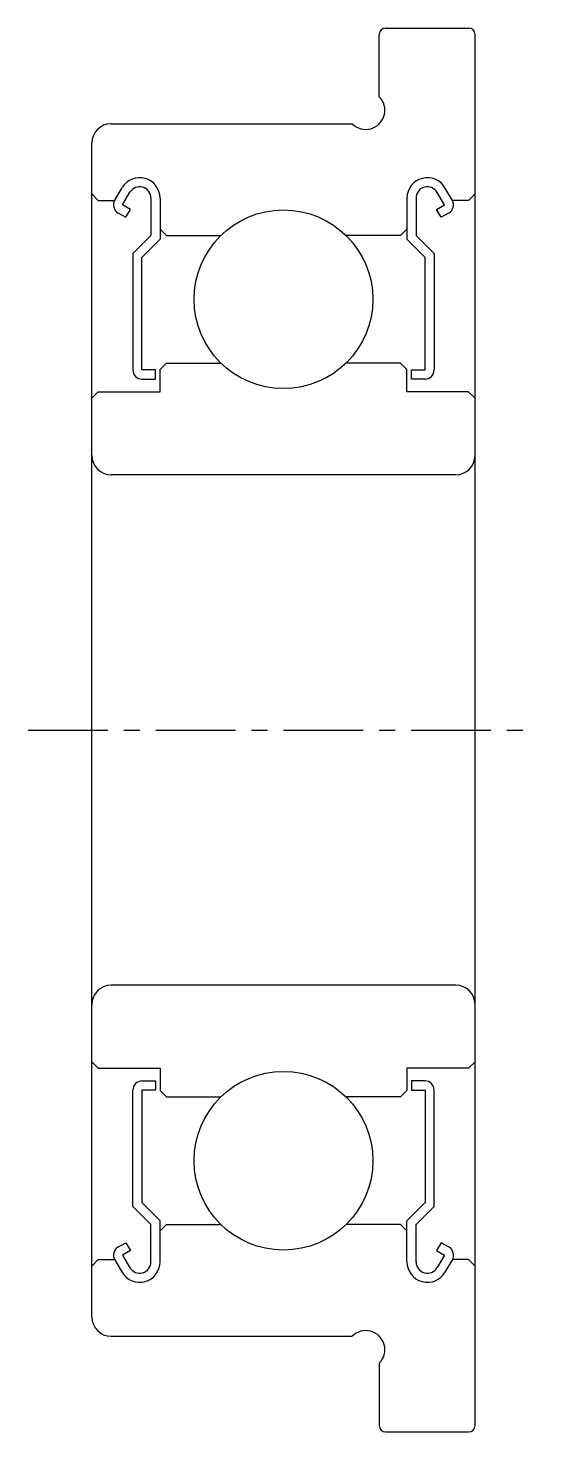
# Model space of a CAD drawing. Extents: x 2.6 to 39.9, y 2.5 to 33.7.
# Drawn here: x 31.89 to 39.89, y 11.75 to 33.75 of the extents above; entities outside this region: 2.
import ezdxf

# ---------------------------------------------------------------- set-up
doc = ezdxf.new("R2010")
doc.units = 0
doc.linetypes.add('CENTER', pattern=[2, 1.25, -0.25, 0.25, -0.25])
doc.layers.get('0').update_dxf_attribs({"linetype": 'CONTINUOUS'})
doc.layers.add('CENTER', color=1, linetype='CENTER')

msp = doc.modelspace()

# ---------------------------------------------------------------- linework, layer by layer
at = {"color": 7, "linetype": 'CONTINUOUS'}
for p, q in [((37.49, 33.746), (38.79, 33.746)), ((37.39, 32.67), (37.39, 33.646)), ((38.89, 11.846), (38.89, 33.646)), ((33.19, 32.246), (36.966, 32.246)), ((37.39, 32.246), (37.39, 32.246)), ((32.89, 13.546), (32.89, 31.946)), ((33.247, 31.047), (33.364, 31.245)), ((38.535, 31.046), (38.419, 31.242)), ((32.89, 31.146), (32.99, 31.046)), ((32.99, 31.046), (33.246, 31.046)), ((33.369, 30.975), (33.486, 31.173)), ((33.815, 31.083), (33.815, 30.496)), ((33.957, 31.083), (33.957, 30.437)), ((37.824, 31.083), (37.824, 30.437)), ((37.966, 31.083), (37.966, 30.496)), ((38.412, 30.975), (38.296, 31.171)), ((38.79, 31.046), (38.535, 31.046)), ((38.89, 31.146), (38.79, 31.046)), ((33.298, 30.852), (33.421, 30.781)), ((33.492, 30.904), (33.369, 30.975)), ((33.421, 30.781), (33.492, 30.904)), ((38.289, 30.904), (38.412, 30.975)), ((38.36, 30.781), (38.289, 30.904)), ((38.483, 30.852), (38.36, 30.781)), ((33.957, 30.596), (34.057, 30.496)), ((37.824, 30.596), (37.724, 30.496)), ((33.815, 30.496), (33.53, 30.212)), ((33.957, 30.437), (33.673, 30.153)), ((34.057, 30.496), (34.911, 30.496)), ((37.724, 30.496), (36.87, 30.496)), ((37.824, 30.437), (38.108, 30.153)), ((37.966, 30.496), (38.25, 30.212)), ((33.53, 30.212), (33.53, 28.388)), ((33.673, 28.388), (33.673, 30.153)), ((38.108, 28.388), (38.108, 30.153)), ((38.25, 30.212), (38.25, 28.388)), ((33.886, 28.388), (33.673, 28.388)), ((33.886, 28.246), (33.886, 28.388)), ((33.957, 28.396), (34.057, 28.496)), ((33.957, 28.046), (33.957, 28.396)), ((34.057, 28.496), (34.911, 28.496)), ((37.724, 28.496), (36.87, 28.496)), ((37.824, 28.396), (37.724, 28.496)), ((37.824, 28.046), (37.824, 28.396)), ((37.895, 28.246), (37.895, 28.388)), ((37.895, 28.388), (38.108, 28.388)), ((33.673, 28.246), (33.886, 28.246)), ((38.108, 28.246), (37.895, 28.246)), ((32.89, 27.946), (32.99, 28.046)), ((32.99, 28.046), (33.957, 28.046)), ((38.79, 28.046), (37.824, 28.046)), ((38.89, 27.946), (38.79, 28.046)), ((38.59, 26.746), (33.19, 26.746)), ((38.59, 18.746), (33.19, 18.746)), ((32.89, 17.546), (32.99, 17.446)), ((32.99, 17.446), (33.957, 17.446)), ((33.957, 17.446), (33.957, 17.096)), ((38.79, 17.446), (37.824, 17.446)), ((37.824, 17.446), (37.824, 17.096)), ((38.89, 17.546), (38.79, 17.446)), ((33.673, 17.246), (33.886, 17.246)), ((33.886, 17.246), (33.886, 17.104)), ((37.895, 17.246), (37.895, 17.104)), ((38.108, 17.246), (37.895, 17.246)), ((38.89, 17.346), (38.89, 17.346)), ((33.53, 15.281), (33.53, 17.104)), ((33.673, 17.104), (33.673, 15.34)), ((33.886, 17.104), (33.673, 17.104)), ((33.957, 17.096), (34.057, 16.996)), ((34.057, 16.996), (34.911, 16.996)), ((37.724, 16.996), (36.87, 16.996)), ((37.824, 17.096), (37.724, 16.996)), ((37.895, 17.104), (38.108, 17.104)), ((38.108, 17.104), (38.108, 15.34)), ((38.25, 15.281), (38.25, 17.104)), ((33.815, 14.996), (33.53, 15.281)), ((33.957, 15.055), (33.673, 15.34)), ((37.824, 15.055), (38.108, 15.34)), ((37.966, 14.996), (38.25, 15.281)), ((33.815, 14.41), (33.815, 14.996)), ((33.957, 14.41), (33.957, 15.055)), ((33.957, 14.896), (34.057, 14.996)), ((34.057, 14.996), (34.911, 14.996)), ((37.724, 14.996), (36.87, 14.996)), ((37.824, 14.896), (37.724, 14.996)), ((37.824, 14.41), (37.824, 15.055)), ((37.966, 14.41), (37.966, 14.996)), ((33.298, 14.64), (33.421, 14.712)), ((33.492, 14.588), (33.369, 14.517)), ((33.421, 14.712), (33.492, 14.588)), ((38.36, 14.712), (38.289, 14.588)), ((38.289, 14.588), (38.412, 14.517)), ((38.483, 14.64), (38.36, 14.712)), ((32.89, 14.346), (32.99, 14.446)), ((32.99, 14.446), (33.246, 14.446)), ((33.247, 14.445), (33.364, 14.247)), ((33.369, 14.517), (33.486, 14.32)), ((38.412, 14.517), (38.296, 14.321)), ((38.535, 14.446), (38.419, 14.25)), ((38.79, 14.446), (38.535, 14.446)), ((38.89, 14.346), (38.79, 14.446)), ((33.19, 13.246), (36.966, 13.246)), ((37.39, 13.246), (37.39, 13.246)), ((37.39, 12.822), (37.39, 11.846)), ((37.49, 11.746), (38.79, 11.746))]:
    msp.add_line(p, q, dxfattribs=at)
msp.add_line((38.89, 22.746), (38.891, 22.746))
for centre in [(35.89, 29.496), (35.89, 15.996)]:
    msp.add_circle(centre, 1.4, dxfattribs=at)
for centre, radius, start, end in [((37.49, 33.646), 0.1, 90, 180), ((38.79, 33.646), 0.1, 0, 90), ((37.178, 32.458), 0.3, 224.9995, 45.0005), ((33.19, 31.946), 0.3, 90, 180), ((33.638, 31.083), 0.319, 0, 149.3803), ((33.638, 31.083), 0.177, 0, 149.3803), ((38.143, 31.083), 0.319, 30.0001, 180), ((38.143, 31.083), 0.177, 30.0001, 180), ((33.369, 30.975), 0.142, 149.3803, 239.9973), ((38.412, 30.975), 0.142, 299.9998, 30.0002), ((33.673, 28.388), 0.142, 180, 270), ((38.108, 28.388), 0.142, 269.9998, 0), ((33.19, 27.046), 0.3, 180, 270), ((38.59, 27.046), 0.3, 270, 0), ((33.19, 18.446), 0.3, 90, 180), ((38.59, 18.446), 0.3, 0, 90), ((33.673, 17.104), 0.142, 90, 180), ((38.108, 17.104), 0.142, 0, 90.0002), ((33.369, 14.517), 0.142, 120.0027, 210.6197), ((38.412, 14.517), 0.142, 329.9998, 60.0002), ((33.638, 14.41), 0.319, 210.6197, 0), ((33.638, 14.41), 0.177, 210.6197, 0), ((38.143, 14.41), 0.319, 180, 330), ((38.143, 14.41), 0.177, 180, 329.9999), ((33.19, 13.546), 0.3, 180, 270), ((37.178, 13.034), 0.3, 314.9995, 135.0005), ((37.49, 11.846), 0.1, 180, 270), ((38.79, 11.846), 0.1, 270, 0)]:
    msp.add_arc(centre, radius, start, end, dxfattribs=at)
at = {"layer": 'CENTER', "color": 1, "linetype": 'CENTER'}
msp.add_line((31.89, 22.746), (39.89, 22.746), dxfattribs=at)

# ---------------------------------------------------------------- texts
at = {"color": 7, "linetype": 'CONTINUOUS'}
for p in [(2.5, 6.25), (2.5, 2.5)]:
    msp.add_text('FL698ZZ', height=1, dxfattribs=at).set_placement(p)

doc.saveas('drawing.dxf')
